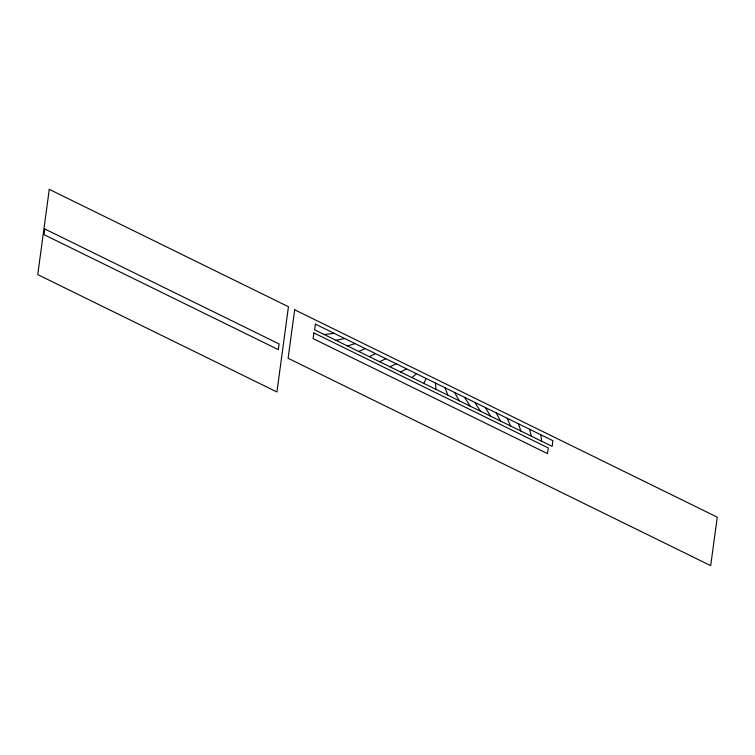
<?xml version="1.0" encoding="UTF-8"?>
<svg xmlns="http://www.w3.org/2000/svg" width="755" height="755" viewBox="0 0 755 755"><rect width="100%" height="100%" fill="white"/><g stroke="black" fill="none" stroke-linecap="round" stroke-linejoin="round"><path stroke-width="1.13" d="M423.885 383.436L426.056 378.444M411.985 377.594L416.43 373.716M400.612 372.017L406.492 368.836M369.412 356.709L375.471 353.623M379.642 361.72L385.824 358.7M389.882 366.751L396.233 363.806M358.767 351.481L365.25 348.602M347.593 345.998L355.039 343.591M335.994 340.307L344.714 338.523M324.178 334.503L334.257 333.389M474.838 402.387L480.435 411.192M464.57 397.338L470.12 406.124M485.418 407.568L490.467 416.118M454.614 392.458L459.285 400.811M496.233 412.881L500.48 421.026M507.237 418.279L510.606 425.999M444.959 387.721L447.857 395.195M518.374 423.744L520.865 431.03M529.595 429.255L531.237 436.116M540.854 434.776L541.675 441.241M435.503 383.078L435.956 389.363M44.8 228.973L44.045 234.663L278.321 349.631L279.086 343.95L44.8 228.973M49.273 189.354L37.75 274.603L276.925 391.977L288.448 306.728L49.273 189.354M294.686 309.786L288.127 358.276L710.691 565.646L717.25 517.166L294.686 309.786M313.891 332.917L313.127 338.599L547.517 453.623L548.281 447.941L313.891 332.917M315.42 324.15L314.646 329.831L552.15 446.384L552.915 440.703L315.42 324.15"/></g></svg>
